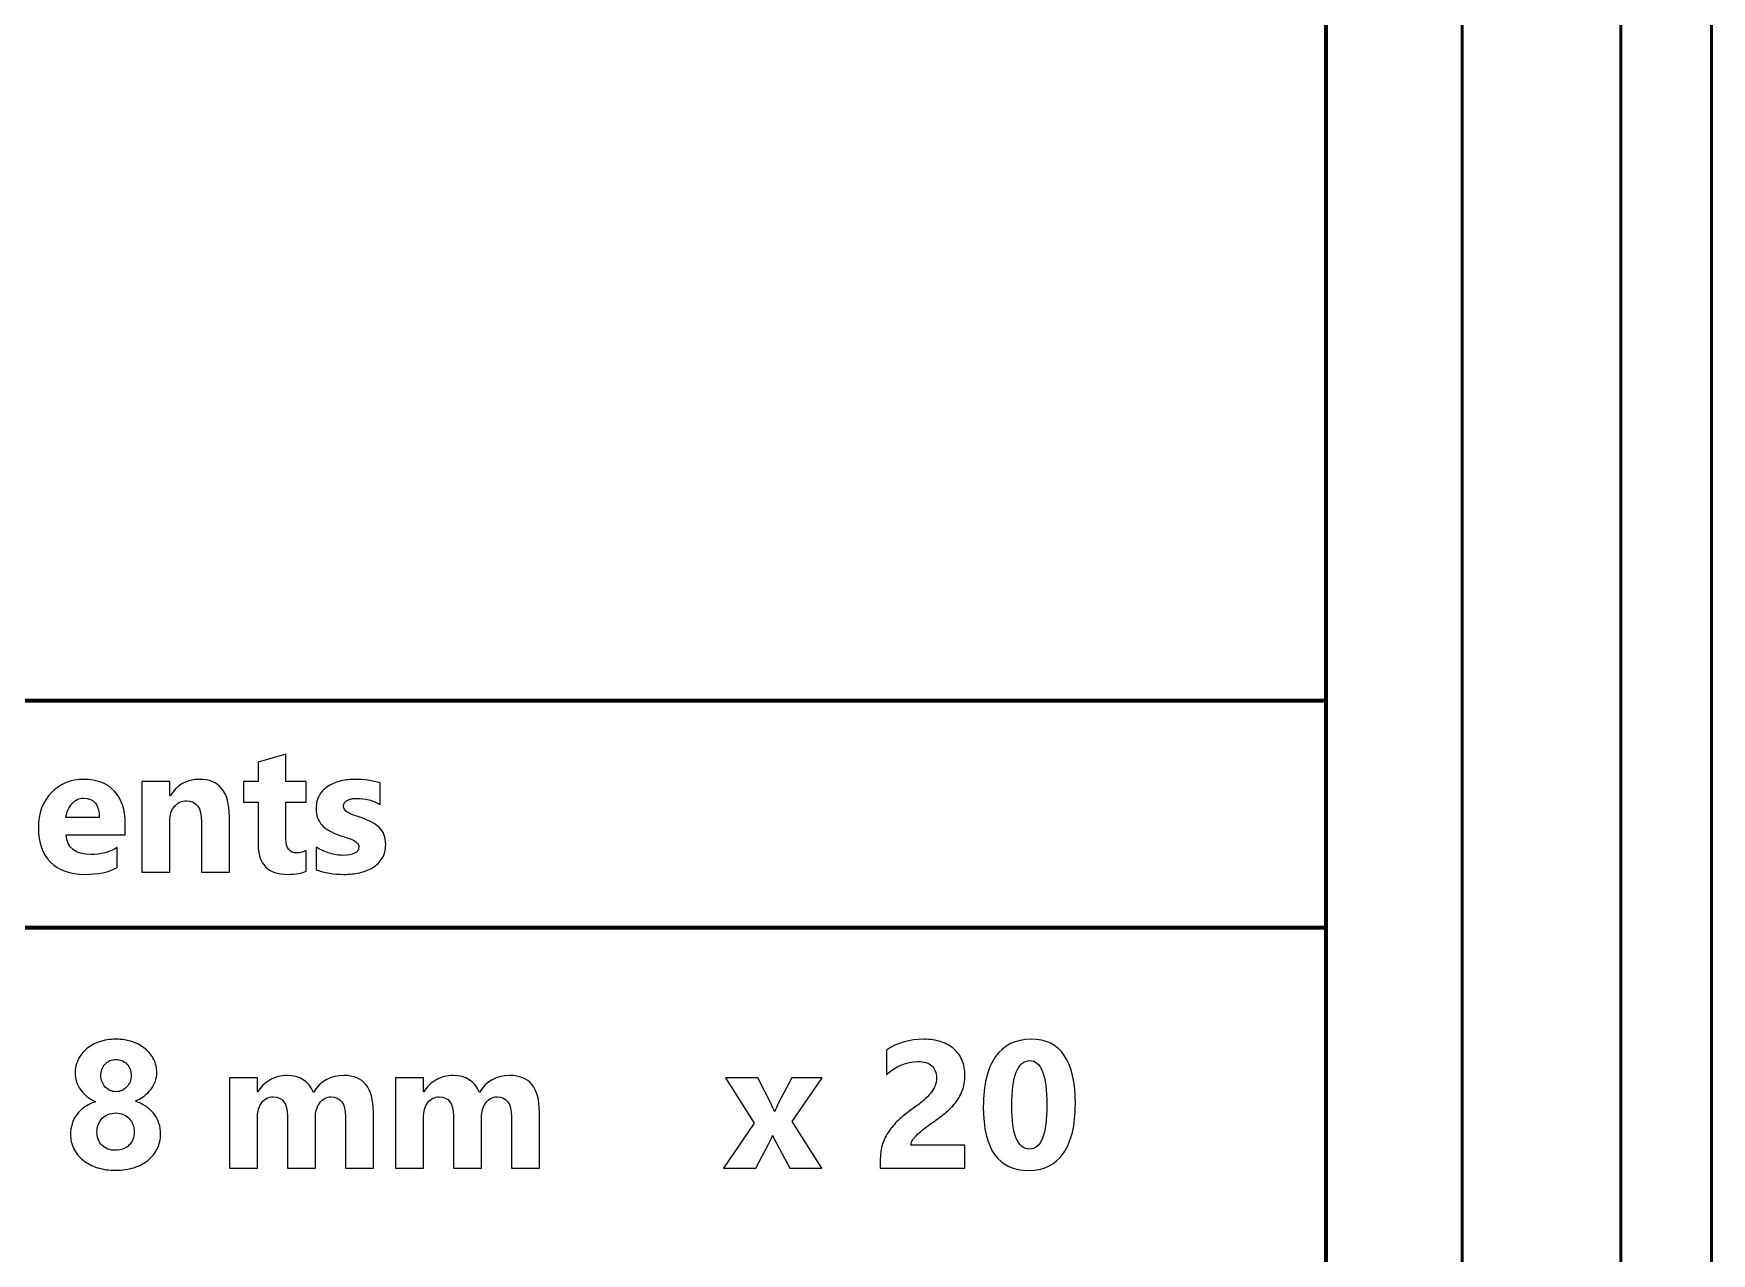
# Model space of a CAD drawing. Header units: centimetres. Extents: x -201 to 63, y -83 to 73.
# Drawn here: x -72.003 to -68.3, y -50.57 to -47.877 of the extents above; entities that cross this region are included whole.
import ezdxf

# ---------------------------------------------------------------- set-up
doc = ezdxf.new("R2010")
doc.units = ezdxf.units.CM
doc.header["$MEASUREMENT"] = 0
doc.layers.add('Layer 1', color=7, linetype='Continuous')

msp = doc.modelspace()

# ---------------------------------------------------------------- linework, layer by layer
at = {"layer": 'Layer 1', "color": 4, "lineweight": 53}
for points in [[(-81.7, -52.3), (-81.7, -52.3), (-81.7, -37.7), (-81.7, -37.7), (-81.7, -37.7), (-81.7, -36.95441), (-81.09559, -36.35), (-80.35, -36.35), (-80.35, -36.35), (-80.35, -36.35), (-69.65, -36.35), (-69.65, -36.35), (-69.65, -36.35), (-68.90441, -36.35), (-68.3, -36.95441), (-68.3, -37.7), (-68.3, -37.7), (-68.3, -37.7), (-68.3, -52.3), (-68.3, -52.3), (-68.3, -52.3), (-68.3, -53.04559), (-68.90441, -53.65), (-69.65, -53.65), (-69.65, -53.65), (-69.65, -53.65), (-80.35, -53.65), (-80.35, -53.65), (-80.35, -53.65), (-81.09559, -53.65), (-81.7, -53.04559), (-81.7, -52.3)], [(-81.5, -52.3), (-81.5, -52.3), (-81.5, -37.7), (-81.5, -37.7), (-81.5, -37.7), (-81.5, -37.06487), (-80.98513, -36.55), (-80.35, -36.55), (-80.35, -36.55), (-80.35, -36.55), (-69.65, -36.55), (-69.65, -36.55), (-69.65, -36.55), (-69.01487, -36.55), (-68.5, -37.06487), (-68.5, -37.7), (-68.5, -37.7), (-68.5, -37.7), (-68.5, -52.3), (-68.5, -52.3), (-68.5, -52.3), (-68.5, -52.93513), (-69.01487, -53.45), (-69.65, -53.45), (-69.65, -53.45), (-69.65, -53.45), (-80.35, -53.45), (-80.35, -53.45), (-80.35, -53.45), (-80.98513, -53.45), (-81.5, -52.93513), (-81.5, -52.3)]]:
    msp.add_open_spline(points, degree=3, knots=[0, 0, 0, 0, 0.1111111, 0.1111111, 0.1111111, 0.1111111, 0.2222222, 0.2222222, 0.2222222, 0.2222222, 0.3333333, 0.3333333, 0.3333333, 0.3333333, 0.4444444, 0.4444444, 0.4444444, 0.4444444, 0.5555556, 0.5555556, 0.5555556, 0.5555556, 0.6666667, 0.6666667, 0.6666667, 0.6666667, 0.7777778, 0.7777778, 0.7777778, 0.7777778, 1, 1, 1, 1], dxfattribs=at)
at = {"layer": 'Layer 1', "color": 253, "lineweight": 53}
msp.add_open_spline([(-81.15, -52.3), (-81.15, -52.3), (-81.15, -37.7), (-81.15, -37.7), (-81.15, -37.7), (-81.15, -37.25817), (-80.79183, -36.9), (-80.35, -36.9), (-80.35, -36.9), (-80.35, -36.9), (-69.65, -36.9), (-69.65, -36.9), (-69.65, -36.9), (-69.20817, -36.9), (-68.85, -37.25817), (-68.85, -37.7), (-68.85, -37.7), (-68.85, -37.7), (-68.85, -52.3), (-68.85, -52.3), (-68.85, -52.3), (-68.85, -52.74183), (-69.20817, -53.1), (-69.65, -53.1), (-69.65, -53.1), (-69.65, -53.1), (-80.35, -53.1), (-80.35, -53.1), (-80.35, -53.1), (-80.79183, -53.1), (-81.15, -52.74183), (-81.15, -52.3)], degree=3, knots=[0, 0, 0, 0, 0.1111111, 0.1111111, 0.1111111, 0.1111111, 0.2222222, 0.2222222, 0.2222222, 0.2222222, 0.3333333, 0.3333333, 0.3333333, 0.3333333, 0.4444444, 0.4444444, 0.4444444, 0.4444444, 0.5555556, 0.5555556, 0.5555556, 0.5555556, 0.6666667, 0.6666667, 0.6666667, 0.6666667, 0.7777778, 0.7777778, 0.7777778, 0.7777778, 1, 1, 1, 1], dxfattribs=at)
at = {"layer": 'Layer 1', "lineweight": 100}
for points, knots in [([(-80.85, -52.3), (-80.85, -52.3), (-80.85, -37.7), (-80.85, -37.7), (-80.85, -37.7), (-80.85, -37.42386), (-80.62614, -37.2), (-80.35, -37.2), (-80.35, -37.2), (-80.35, -37.2), (-69.65, -37.2), (-69.65, -37.2), (-69.65, -37.2), (-69.37386, -37.2), (-69.15, -37.42386), (-69.15, -37.7), (-69.15, -37.7), (-69.15, -37.7), (-69.15, -52.3), (-69.15, -52.3), (-69.15, -52.3), (-69.15, -52.57614), (-69.37386, -52.8), (-69.65, -52.8), (-69.65, -52.8), (-69.65, -52.8), (-80.35, -52.8), (-80.35, -52.8), (-80.35, -52.8), (-80.62614, -52.8), (-80.85, -52.57614), (-80.85, -52.3)], [0, 0, 0, 0, 0.1111111, 0.1111111, 0.1111111, 0.1111111, 0.2222222, 0.2222222, 0.2222222, 0.2222222, 0.3333333, 0.3333333, 0.3333333, 0.3333333, 0.4444444, 0.4444444, 0.4444444, 0.4444444, 0.5555556, 0.5555556, 0.5555556, 0.5555556, 0.6666667, 0.6666667, 0.6666667, 0.6666667, 0.7777778, 0.7777778, 0.7777778, 0.7777778, 1, 1, 1, 1]), ([(-74.9, -49.85), (-74.9, -49.85), (-74.9, -49.85), (-74.9, -49.85), (-74.9, -49.85), (-74.9, -49.57386), (-74.67614, -49.35), (-74.4, -49.35), (-74.4, -49.35), (-74.4, -49.35), (-69.15, -49.35), (-69.15, -49.35), (-69.15, -49.35), (-69.15, -49.35), (-69.15, -49.85), (-69.15, -49.85), (-69.15, -49.85), (-69.15, -49.85), (-69.15, -49.85), (-69.15, -49.85), (-69.15, -49.85), (-69.15, -49.85), (-74.9, -49.85), (-74.9, -49.85)], [0, 0, 0, 0, 0.1428571, 0.1428571, 0.1428571, 0.1428571, 0.2857143, 0.2857143, 0.2857143, 0.2857143, 0.4285714, 0.4285714, 0.4285714, 0.4285714, 0.5714286, 0.5714286, 0.5714286, 0.5714286, 0.7142857, 0.7142857, 0.7142857, 0.7142857, 1, 1, 1, 1]), ([(-74.9, -52.8), (-74.9, -52.8), (-74.9, -49.85), (-74.9, -49.85), (-74.9, -49.85), (-74.9, -49.57386), (-74.67614, -49.35), (-74.4, -49.35), (-74.4, -49.35), (-74.4, -49.35), (-69.15, -49.35), (-69.15, -49.35), (-69.15, -49.35), (-69.15, -49.35), (-69.15, -49.85), (-69.15, -49.85), (-69.15, -49.85), (-69.15, -49.85), (-69.15, -52.3), (-69.15, -52.3), (-69.15, -52.3), (-69.15, -52.57614), (-69.37386, -52.8), (-69.65, -52.8), (-69.65, -52.8), (-69.65, -52.8), (-74.4, -52.8), (-74.4, -52.8), (-74.4, -52.8), (-74.4, -52.8), (-74.9, -52.8), (-74.9, -52.8)], [0, 0, 0, 0, 0.1111111, 0.1111111, 0.1111111, 0.1111111, 0.2222222, 0.2222222, 0.2222222, 0.2222222, 0.3333333, 0.3333333, 0.3333333, 0.3333333, 0.4444444, 0.4444444, 0.4444444, 0.4444444, 0.5555556, 0.5555556, 0.5555556, 0.5555556, 0.6666667, 0.6666667, 0.6666667, 0.6666667, 0.7777778, 0.7777778, 0.7777778, 0.7777778, 1, 1, 1, 1])]:
    msp.add_open_spline(points, degree=3, knots=knots, dxfattribs=at)
at = {"layer": 'Layer 1', "color": 7}
for points, knots in [([(-71.40067, -49.7256), (-71.40981, -49.7304), (-71.42354, -49.7328), (-71.44187, -49.7328), (-71.44187, -49.7328), (-71.48534, -49.7328), (-71.50714, -49.7102), (-71.50714, -49.66506), (-71.50714, -49.66506), (-71.50714, -49.66506), (-71.50714, -49.57346), (-71.50714, -49.57346), (-71.50714, -49.57346), (-71.50714, -49.57346), (-71.53954, -49.57346), (-71.53954, -49.57346), (-71.53954, -49.57346), (-71.53954, -49.57346), (-71.53954, -49.52793), (-71.53954, -49.52793), (-71.53954, -49.52793), (-71.53954, -49.52793), (-71.50714, -49.52793), (-71.50714, -49.52793), (-71.50714, -49.52793), (-71.50714, -49.52793), (-71.50714, -49.4848), (-71.50714, -49.4848), (-71.50714, -49.4848), (-71.50714, -49.4848), (-71.44561, -49.4672), (-71.44561, -49.4672), (-71.44561, -49.4672), (-71.44561, -49.4672), (-71.44561, -49.52793), (-71.44561, -49.52793), (-71.44561, -49.52793), (-71.44561, -49.52793), (-71.40067, -49.52793), (-71.40067, -49.52793), (-71.40067, -49.52793), (-71.40067, -49.52793), (-71.40067, -49.57346), (-71.40067, -49.57346), (-71.40067, -49.57346), (-71.40067, -49.57346), (-71.44561, -49.57346), (-71.44561, -49.57346), (-71.44561, -49.57346), (-71.44561, -49.57346), (-71.44561, -49.65433), (-71.44561, -49.65433), (-71.44561, -49.65433), (-71.44561, -49.67513), (-71.43734, -49.68553), (-71.42081, -49.68553), (-71.42081, -49.68553), (-71.41427, -49.68553), (-71.40754, -49.68366), (-71.40067, -49.67986), (-71.40067, -49.67986), (-71.40067, -49.67986), (-71.40067, -49.7256), (-71.40067, -49.7256)], [0, 0, 0, 0, 0.0588235, 0.0588235, 0.0588235, 0.0588235, 0.1176471, 0.1176471, 0.1176471, 0.1176471, 0.1764706, 0.1764706, 0.1764706, 0.1764706, 0.2352941, 0.2352941, 0.2352941, 0.2352941, 0.2941176, 0.2941176, 0.2941176, 0.2941176, 0.3529412, 0.3529412, 0.3529412, 0.3529412, 0.4117647, 0.4117647, 0.4117647, 0.4117647, 0.4705882, 0.4705882, 0.4705882, 0.4705882, 0.5294118, 0.5294118, 0.5294118, 0.5294118, 0.5882353, 0.5882353, 0.5882353, 0.5882353, 0.6470588, 0.6470588, 0.6470588, 0.6470588, 0.7058824, 0.7058824, 0.7058824, 0.7058824, 0.7647059, 0.7647059, 0.7647059, 0.7647059, 0.8235294, 0.8235294, 0.8235294, 0.8235294, 0.8823529, 0.8823529, 0.8823529, 0.8823529, 1, 1, 1, 1]), ([(-71.80027, -49.64553), (-71.80027, -49.64553), (-71.93074, -49.64553), (-71.93074, -49.64553), (-71.93074, -49.64553), (-71.92867, -49.67453), (-71.91034, -49.68906), (-71.87587, -49.68906), (-71.87587, -49.68906), (-71.85387, -49.68906), (-71.83454, -49.68386), (-71.81787, -49.67346), (-71.81787, -49.67346), (-71.81787, -49.67346), (-71.81787, -49.718), (-71.81787, -49.718), (-71.81787, -49.718), (-71.83634, -49.72786), (-71.86034, -49.7328), (-71.88994, -49.7328), (-71.88994, -49.7328), (-71.92221, -49.7328), (-71.94727, -49.72386), (-71.96514, -49.70593), (-71.96514, -49.70593), (-71.98294, -49.68806), (-71.99187, -49.66306), (-71.99187, -49.63106), (-71.99187, -49.63106), (-71.99187, -49.59786), (-71.98227, -49.57153), (-71.96294, -49.55213), (-71.96294, -49.55213), (-71.94367, -49.53273), (-71.92001, -49.52306), (-71.89187, -49.52306), (-71.89187, -49.52306), (-71.86274, -49.52306), (-71.84014, -49.53173), (-71.82421, -49.549), (-71.82421, -49.549), (-71.80827, -49.56633), (-71.80027, -49.58986), (-71.80027, -49.61953), (-71.80027, -49.61953), (-71.80027, -49.61953), (-71.80027, -49.64553), (-71.80027, -49.64553)], [0, 0, 0, 0, 0.0769231, 0.0769231, 0.0769231, 0.0769231, 0.1538462, 0.1538462, 0.1538462, 0.1538462, 0.2307692, 0.2307692, 0.2307692, 0.2307692, 0.3076923, 0.3076923, 0.3076923, 0.3076923, 0.3846154, 0.3846154, 0.3846154, 0.3846154, 0.4615385, 0.4615385, 0.4615385, 0.4615385, 0.5384615, 0.5384615, 0.5384615, 0.5384615, 0.6153846, 0.6153846, 0.6153846, 0.6153846, 0.6923077, 0.6923077, 0.6923077, 0.6923077, 0.7692308, 0.7692308, 0.7692308, 0.7692308, 0.8461538, 0.8461538, 0.8461538, 0.8461538, 1, 1, 1, 1]), ([(-71.57041, -49.72793), (-71.57041, -49.72793), (-71.63194, -49.72793), (-71.63194, -49.72793), (-71.63194, -49.72793), (-71.63194, -49.72793), (-71.63194, -49.6168), (-71.63194, -49.6168), (-71.63194, -49.6168), (-71.63194, -49.5858), (-71.64301, -49.57033), (-71.66514, -49.57033), (-71.66514, -49.57033), (-71.67581, -49.57033), (-71.68461, -49.5744), (-71.69147, -49.5826), (-71.69147, -49.5826), (-71.69841, -49.5908), (-71.70187, -49.60126), (-71.70187, -49.61386), (-71.70187, -49.61386), (-71.70187, -49.61386), (-71.70187, -49.72793), (-71.70187, -49.72793), (-71.70187, -49.72793), (-71.70187, -49.72793), (-71.76354, -49.72793), (-71.76354, -49.72793), (-71.76354, -49.72793), (-71.76354, -49.72793), (-71.76354, -49.52793), (-71.76354, -49.52793), (-71.76354, -49.52793), (-71.76354, -49.52793), (-71.70187, -49.52793), (-71.70187, -49.52793), (-71.70187, -49.52793), (-71.70187, -49.52793), (-71.70187, -49.5596), (-71.70187, -49.5596), (-71.70187, -49.5596), (-71.70187, -49.5596), (-71.70107, -49.5596), (-71.70107, -49.5596), (-71.70107, -49.5596), (-71.68634, -49.5352), (-71.66494, -49.52306), (-71.63681, -49.52306), (-71.63681, -49.52306), (-71.59254, -49.52306), (-71.57041, -49.55053), (-71.57041, -49.60546), (-71.57041, -49.60546), (-71.57041, -49.60546), (-71.57041, -49.72793), (-71.57041, -49.72793)], [0, 0, 0, 0, 0.0666667, 0.0666667, 0.0666667, 0.0666667, 0.1333333, 0.1333333, 0.1333333, 0.1333333, 0.2, 0.2, 0.2, 0.2, 0.2666667, 0.2666667, 0.2666667, 0.2666667, 0.3333333, 0.3333333, 0.3333333, 0.3333333, 0.4, 0.4, 0.4, 0.4, 0.4666667, 0.4666667, 0.4666667, 0.4666667, 0.5333333, 0.5333333, 0.5333333, 0.5333333, 0.6, 0.6, 0.6, 0.6, 0.6666667, 0.6666667, 0.6666667, 0.6666667, 0.7333333, 0.7333333, 0.7333333, 0.7333333, 0.8, 0.8, 0.8, 0.8, 0.8666667, 0.8666667, 0.8666667, 0.8666667, 1, 1, 1, 1]), ([(-71.379, -49.72266), (-71.379, -49.72266), (-71.379, -49.67266), (-71.379, -49.67266), (-71.379, -49.67266), (-71.3688, -49.6788), (-71.35867, -49.68333), (-71.3486, -49.68633), (-71.3486, -49.68633), (-71.33854, -49.68933), (-71.329, -49.6908), (-71.32, -49.6908), (-71.32, -49.6908), (-71.30907, -49.6908), (-71.3004, -49.68933), (-71.29414, -49.68633), (-71.29414, -49.68633), (-71.2878, -49.68333), (-71.28467, -49.6788), (-71.28467, -49.67266), (-71.28467, -49.67266), (-71.28467, -49.66873), (-71.28607, -49.66546), (-71.28894, -49.66286), (-71.28894, -49.66286), (-71.2918, -49.66026), (-71.29547, -49.658), (-71.3, -49.65606), (-71.3, -49.65606), (-71.30447, -49.65413), (-71.3094, -49.65233), (-71.31474, -49.6508), (-71.31474, -49.6508), (-71.32007, -49.6492), (-71.3252, -49.64746), (-71.33014, -49.64553), (-71.33014, -49.64553), (-71.33807, -49.64253), (-71.34507, -49.63926), (-71.35114, -49.63586), (-71.35114, -49.63586), (-71.3572, -49.6324), (-71.36227, -49.6284), (-71.3664, -49.6238), (-71.3664, -49.6238), (-71.37047, -49.61926), (-71.3736, -49.614), (-71.37574, -49.608), (-71.37574, -49.608), (-71.37787, -49.602), (-71.379, -49.59493), (-71.379, -49.58673), (-71.379, -49.58673), (-71.379, -49.57553), (-71.37654, -49.56586), (-71.37167, -49.5578), (-71.37167, -49.5578), (-71.3668, -49.54973), (-71.36027, -49.54313), (-71.35214, -49.538), (-71.35214, -49.538), (-71.344, -49.53286), (-71.33467, -49.52906), (-71.3242, -49.52666), (-71.3242, -49.52666), (-71.31374, -49.52426), (-71.3028, -49.52306), (-71.29147, -49.52306), (-71.29147, -49.52306), (-71.2826, -49.52306), (-71.27367, -49.52373), (-71.26454, -49.52513), (-71.26454, -49.52513), (-71.2554, -49.52646), (-71.2464, -49.52846), (-71.23754, -49.53106), (-71.23754, -49.53106), (-71.23754, -49.53106), (-71.23754, -49.57873), (-71.23754, -49.57873), (-71.23754, -49.57873), (-71.2454, -49.57413), (-71.25374, -49.57073), (-71.26267, -49.56846), (-71.26267, -49.56846), (-71.2716, -49.5662), (-71.28034, -49.56506), (-71.28894, -49.56506), (-71.28894, -49.56506), (-71.293, -49.56506), (-71.2968, -49.5654), (-71.30034, -49.56613), (-71.30034, -49.56613), (-71.30394, -49.5668), (-71.30714, -49.56786), (-71.30987, -49.56926), (-71.30987, -49.56926), (-71.3126, -49.5706), (-71.31474, -49.57233), (-71.31627, -49.57453), (-71.31627, -49.57453), (-71.31787, -49.57666), (-71.3186, -49.57913), (-71.3186, -49.58186), (-71.3186, -49.58186), (-71.3186, -49.58546), (-71.31747, -49.5886), (-71.31514, -49.5912), (-71.31514, -49.5912), (-71.31274, -49.5938), (-71.30974, -49.59606), (-71.30594, -49.59793), (-71.30594, -49.59793), (-71.30214, -49.59986), (-71.29794, -49.60153), (-71.29334, -49.603), (-71.29334, -49.603), (-71.28874, -49.60453), (-71.28414, -49.60606), (-71.27954, -49.6076), (-71.27954, -49.6076), (-71.27134, -49.61046), (-71.26394, -49.6136), (-71.25727, -49.617), (-71.25727, -49.617), (-71.25067, -49.6204), (-71.24494, -49.62433), (-71.2402, -49.62893), (-71.2402, -49.62893), (-71.23547, -49.63346), (-71.2318, -49.6388), (-71.22927, -49.64493), (-71.22927, -49.64493), (-71.22674, -49.65106), (-71.22547, -49.65833), (-71.22547, -49.6668), (-71.22547, -49.6668), (-71.22547, -49.67866), (-71.228, -49.6888), (-71.2332, -49.6972), (-71.2332, -49.6972), (-71.23834, -49.7056), (-71.24514, -49.7124), (-71.25367, -49.71766), (-71.25367, -49.71766), (-71.2622, -49.72293), (-71.27207, -49.7268), (-71.2832, -49.7292), (-71.2832, -49.7292), (-71.29434, -49.7316), (-71.30587, -49.7328), (-71.31787, -49.7328), (-71.31787, -49.7328), (-71.33987, -49.7328), (-71.3602, -49.7294), (-71.379, -49.72266)], [0, 0, 0, 0, 0.025, 0.025, 0.025, 0.025, 0.05, 0.05, 0.05, 0.05, 0.075, 0.075, 0.075, 0.075, 0.1, 0.1, 0.1, 0.1, 0.125, 0.125, 0.125, 0.125, 0.15, 0.15, 0.15, 0.15, 0.175, 0.175, 0.175, 0.175, 0.2, 0.2, 0.2, 0.2, 0.225, 0.225, 0.225, 0.225, 0.25, 0.25, 0.25, 0.25, 0.275, 0.275, 0.275, 0.275, 0.3, 0.3, 0.3, 0.3, 0.325, 0.325, 0.325, 0.325, 0.35, 0.35, 0.35, 0.35, 0.375, 0.375, 0.375, 0.375, 0.4, 0.4, 0.4, 0.4, 0.425, 0.425, 0.425, 0.425, 0.45, 0.45, 0.45, 0.45, 0.475, 0.475, 0.475, 0.475, 0.5, 0.5, 0.5, 0.5, 0.525, 0.525, 0.525, 0.525, 0.55, 0.55, 0.55, 0.55, 0.575, 0.575, 0.575, 0.575, 0.6, 0.6, 0.6, 0.6, 0.625, 0.625, 0.625, 0.625, 0.65, 0.65, 0.65, 0.65, 0.675, 0.675, 0.675, 0.675, 0.7, 0.7, 0.7, 0.7, 0.725, 0.725, 0.725, 0.725, 0.75, 0.75, 0.75, 0.75, 0.775, 0.775, 0.775, 0.775, 0.8, 0.8, 0.8, 0.8, 0.825, 0.825, 0.825, 0.825, 0.85, 0.85, 0.85, 0.85, 0.875, 0.875, 0.875, 0.875, 0.9, 0.9, 0.9, 0.9, 0.925, 0.925, 0.925, 0.925, 0.95, 0.95, 0.95, 0.95, 1, 1, 1, 1]), ([(-71.85747, -49.6076), (-71.85747, -49.579), (-71.86907, -49.56466), (-71.89227, -49.56466), (-71.89227, -49.56466), (-71.90214, -49.56466), (-71.91074, -49.56873), (-71.91794, -49.57693), (-71.91794, -49.57693), (-71.92521, -49.58513), (-71.92954, -49.5954), (-71.93114, -49.6076), (-71.93114, -49.6076), (-71.93114, -49.6076), (-71.85747, -49.6076), (-71.85747, -49.6076)], [0, 0, 0, 0, 0.2, 0.2, 0.2, 0.2, 0.4, 0.4, 0.4, 0.4, 0.6, 0.6, 0.6, 0.6, 1, 1, 1, 1])]:
    msp.add_open_spline(points, degree=3, knots=knots, dxfattribs=at)
at = {"layer": 'Layer 1'}
for points, knots in [([(-71.92107, -50.30627), (-71.92107, -50.29847), (-71.91994, -50.29094), (-71.9176, -50.28374), (-71.9176, -50.28374), (-71.91534, -50.27647), (-71.91194, -50.2698), (-71.9074, -50.2636), (-71.9074, -50.2636), (-71.9028, -50.2574), (-71.89714, -50.25187), (-71.89027, -50.247), (-71.89027, -50.247), (-71.88347, -50.24214), (-71.8754, -50.23814), (-71.86614, -50.235), (-71.86614, -50.235), (-71.88034, -50.22794), (-71.89134, -50.21894), (-71.89914, -50.20794), (-71.89914, -50.20794), (-71.907, -50.19694), (-71.91087, -50.18474), (-71.91087, -50.17134), (-71.91087, -50.17134), (-71.91087, -50.16067), (-71.90867, -50.15074), (-71.90414, -50.1416), (-71.90414, -50.1416), (-71.89967, -50.13254), (-71.89347, -50.12467), (-71.88547, -50.118), (-71.88547, -50.118), (-71.87754, -50.11134), (-71.86807, -50.1062), (-71.85707, -50.10247), (-71.85707, -50.10247), (-71.84607, -50.09874), (-71.83407, -50.09687), (-71.82107, -50.09687), (-71.82107, -50.09687), (-71.80774, -50.09687), (-71.7956, -50.09874), (-71.78454, -50.10247), (-71.78454, -50.10247), (-71.77347, -50.1062), (-71.76394, -50.11134), (-71.75594, -50.11787), (-71.75594, -50.11787), (-71.74787, -50.12447), (-71.74167, -50.13227), (-71.73727, -50.14127), (-71.73727, -50.14127), (-71.7328, -50.1502), (-71.7306, -50.16), (-71.7306, -50.17054), (-71.7306, -50.17054), (-71.7306, -50.1838), (-71.7348, -50.19587), (-71.74314, -50.20674), (-71.74314, -50.20674), (-71.75147, -50.21767), (-71.76294, -50.2266), (-71.77767, -50.2336), (-71.77767, -50.2336), (-71.76854, -50.23674), (-71.76054, -50.24074), (-71.75367, -50.2456), (-71.75367, -50.2456), (-71.74674, -50.25054), (-71.74094, -50.25607), (-71.73627, -50.26234), (-71.73627, -50.26234), (-71.7316, -50.2686), (-71.72807, -50.2754), (-71.72574, -50.28274), (-71.72574, -50.28274), (-71.7234, -50.29007), (-71.7222, -50.29774), (-71.7222, -50.30567), (-71.7222, -50.30567), (-71.7222, -50.31767), (-71.7246, -50.3286), (-71.72947, -50.3384), (-71.72947, -50.3384), (-71.73427, -50.3482), (-71.74107, -50.35667), (-71.74987, -50.3638), (-71.74987, -50.3638), (-71.75867, -50.37087), (-71.76914, -50.3764), (-71.78127, -50.38034), (-71.78127, -50.38034), (-71.79347, -50.3842), (-71.80694, -50.38614), (-71.8216, -50.38614), (-71.8216, -50.38614), (-71.83607, -50.38614), (-71.8494, -50.38427), (-71.86154, -50.3804), (-71.86154, -50.3804), (-71.87374, -50.37654), (-71.8842, -50.37114), (-71.893, -50.36407), (-71.893, -50.36407), (-71.9018, -50.35707), (-71.90867, -50.3486), (-71.9136, -50.3388), (-71.9136, -50.3388), (-71.9186, -50.32894), (-71.92107, -50.31814), (-71.92107, -50.30627)], [0, 0, 0, 0, 0.0344828, 0.0344828, 0.0344828, 0.0344828, 0.0689655, 0.0689655, 0.0689655, 0.0689655, 0.1034483, 0.1034483, 0.1034483, 0.1034483, 0.137931, 0.137931, 0.137931, 0.137931, 0.1724138, 0.1724138, 0.1724138, 0.1724138, 0.2068966, 0.2068966, 0.2068966, 0.2068966, 0.2413793, 0.2413793, 0.2413793, 0.2413793, 0.2758621, 0.2758621, 0.2758621, 0.2758621, 0.3103448, 0.3103448, 0.3103448, 0.3103448, 0.3448276, 0.3448276, 0.3448276, 0.3448276, 0.3793103, 0.3793103, 0.3793103, 0.3793103, 0.4137931, 0.4137931, 0.4137931, 0.4137931, 0.4482759, 0.4482759, 0.4482759, 0.4482759, 0.4827586, 0.4827586, 0.4827586, 0.4827586, 0.5172414, 0.5172414, 0.5172414, 0.5172414, 0.5517241, 0.5517241, 0.5517241, 0.5517241, 0.5862069, 0.5862069, 0.5862069, 0.5862069, 0.6206897, 0.6206897, 0.6206897, 0.6206897, 0.6551724, 0.6551724, 0.6551724, 0.6551724, 0.6896552, 0.6896552, 0.6896552, 0.6896552, 0.7241379, 0.7241379, 0.7241379, 0.7241379, 0.7586207, 0.7586207, 0.7586207, 0.7586207, 0.7931034, 0.7931034, 0.7931034, 0.7931034, 0.8275862, 0.8275862, 0.8275862, 0.8275862, 0.862069, 0.862069, 0.862069, 0.862069, 0.8965517, 0.8965517, 0.8965517, 0.8965517, 0.9310345, 0.9310345, 0.9310345, 0.9310345, 1, 1, 1, 1]), ([(-70.06646, -50.33047), (-70.06646, -50.33047), (-69.94773, -50.33047), (-69.94773, -50.33047), (-69.94773, -50.33047), (-69.94773, -50.33047), (-69.94773, -50.38167), (-69.94773, -50.38167), (-69.94773, -50.38167), (-69.94773, -50.38167), (-70.13406, -50.38167), (-70.13406, -50.38167), (-70.13406, -50.38167), (-70.13406, -50.38167), (-70.13406, -50.3606), (-70.13406, -50.3606), (-70.13406, -50.3606), (-70.13406, -50.34627), (-70.13166, -50.3334), (-70.12679, -50.322), (-70.12679, -50.322), (-70.12199, -50.3106), (-70.11593, -50.3004), (-70.10866, -50.29134), (-70.10866, -50.29134), (-70.10139, -50.28227), (-70.09339, -50.27427), (-70.08473, -50.26734), (-70.08473, -50.26734), (-70.07606, -50.26034), (-70.06786, -50.25407), (-70.05999, -50.24847), (-70.05999, -50.24847), (-70.05179, -50.2426), (-70.04466, -50.237), (-70.03846, -50.23167), (-70.03846, -50.23167), (-70.03226, -50.22634), (-70.02706, -50.221), (-70.02279, -50.21574), (-70.02279, -50.21574), (-70.01859, -50.21047), (-70.01546, -50.20514), (-70.01333, -50.19974), (-70.01333, -50.19974), (-70.01126, -50.19434), (-70.01019, -50.1886), (-70.01019, -50.18247), (-70.01019, -50.18247), (-70.01019, -50.17047), (-70.01359, -50.1614), (-70.02039, -50.15527), (-70.02039, -50.15527), (-70.02713, -50.1492), (-70.03753, -50.14614), (-70.05146, -50.14614), (-70.05146, -50.14614), (-70.07553, -50.14614), (-70.09859, -50.15567), (-70.12059, -50.1748), (-70.12059, -50.1748), (-70.12059, -50.1748), (-70.12059, -50.12054), (-70.12059, -50.12054), (-70.12059, -50.12054), (-70.09619, -50.1048), (-70.06873, -50.09687), (-70.03813, -50.09687), (-70.03813, -50.09687), (-70.02393, -50.09687), (-70.01126, -50.09874), (-69.99999, -50.10247), (-69.99999, -50.10247), (-69.98873, -50.1062), (-69.97919, -50.11147), (-69.97133, -50.1184), (-69.97133, -50.1184), (-69.96353, -50.12527), (-69.95759, -50.13367), (-69.95346, -50.14347), (-69.95346, -50.14347), (-69.94939, -50.15334), (-69.94733, -50.16427), (-69.94733, -50.1764), (-69.94733, -50.1764), (-69.94733, -50.18927), (-69.94933, -50.20074), (-69.95326, -50.21074), (-69.95326, -50.21074), (-69.95726, -50.2208), (-69.96253, -50.22994), (-69.96913, -50.23814), (-69.96913, -50.23814), (-69.97566, -50.24634), (-69.98326, -50.25387), (-69.99186, -50.26067), (-69.99186, -50.26067), (-70.00046, -50.26754), (-70.00939, -50.27414), (-70.01859, -50.28047), (-70.01859, -50.28047), (-70.02486, -50.28494), (-70.03086, -50.28934), (-70.03666, -50.29367), (-70.03666, -50.29367), (-70.04246, -50.29807), (-70.04759, -50.30234), (-70.05199, -50.3066), (-70.05199, -50.3066), (-70.05646, -50.3108), (-70.05999, -50.31494), (-70.06259, -50.319), (-70.06259, -50.319), (-70.06519, -50.323), (-70.06646, -50.32687), (-70.06646, -50.33047)], [0, 0, 0, 0, 0.0333333, 0.0333333, 0.0333333, 0.0333333, 0.0666667, 0.0666667, 0.0666667, 0.0666667, 0.1, 0.1, 0.1, 0.1, 0.1333333, 0.1333333, 0.1333333, 0.1333333, 0.1666667, 0.1666667, 0.1666667, 0.1666667, 0.2, 0.2, 0.2, 0.2, 0.2333333, 0.2333333, 0.2333333, 0.2333333, 0.2666667, 0.2666667, 0.2666667, 0.2666667, 0.3, 0.3, 0.3, 0.3, 0.3333333, 0.3333333, 0.3333333, 0.3333333, 0.3666667, 0.3666667, 0.3666667, 0.3666667, 0.4, 0.4, 0.4, 0.4, 0.4333333, 0.4333333, 0.4333333, 0.4333333, 0.4666667, 0.4666667, 0.4666667, 0.4666667, 0.5, 0.5, 0.5, 0.5, 0.5333333, 0.5333333, 0.5333333, 0.5333333, 0.5666667, 0.5666667, 0.5666667, 0.5666667, 0.6, 0.6, 0.6, 0.6, 0.6333333, 0.6333333, 0.6333333, 0.6333333, 0.6666667, 0.6666667, 0.6666667, 0.6666667, 0.7, 0.7, 0.7, 0.7, 0.7333333, 0.7333333, 0.7333333, 0.7333333, 0.7666667, 0.7666667, 0.7666667, 0.7666667, 0.8, 0.8, 0.8, 0.8, 0.8333333, 0.8333333, 0.8333333, 0.8333333, 0.8666667, 0.8666667, 0.8666667, 0.8666667, 0.9, 0.9, 0.9, 0.9, 0.9333333, 0.9333333, 0.9333333, 0.9333333, 1, 1, 1, 1]), ([(-69.80672, -50.38654), (-69.87339, -50.38654), (-69.90672, -50.33974), (-69.90672, -50.24614), (-69.90672, -50.24614), (-69.90672, -50.19754), (-69.89772, -50.16054), (-69.87966, -50.13507), (-69.87966, -50.13507), (-69.86166, -50.1096), (-69.83546, -50.09687), (-69.80126, -50.09687), (-69.80126, -50.09687), (-69.73612, -50.09687), (-69.70359, -50.14447), (-69.70359, -50.23967), (-69.70359, -50.23967), (-69.70359, -50.28707), (-69.71246, -50.3234), (-69.73026, -50.34867), (-69.73026, -50.34867), (-69.74799, -50.37394), (-69.77352, -50.38654), (-69.80672, -50.38654)], [0, 0, 0, 0, 0.1428571, 0.1428571, 0.1428571, 0.1428571, 0.2857143, 0.2857143, 0.2857143, 0.2857143, 0.4285714, 0.4285714, 0.4285714, 0.4285714, 0.5714286, 0.5714286, 0.5714286, 0.5714286, 0.7142857, 0.7142857, 0.7142857, 0.7142857, 1, 1, 1, 1]), ([(-71.85407, -50.177), (-71.85407, -50.18194), (-71.8532, -50.1866), (-71.8514, -50.19094), (-71.8514, -50.19094), (-71.84967, -50.19534), (-71.84727, -50.19907), (-71.84427, -50.20227), (-71.84427, -50.20227), (-71.84127, -50.20547), (-71.83774, -50.20794), (-71.83367, -50.2098), (-71.83367, -50.2098), (-71.82954, -50.2116), (-71.8252, -50.21254), (-71.82067, -50.21254), (-71.82067, -50.21254), (-71.81594, -50.21254), (-71.8116, -50.2116), (-71.80754, -50.2098), (-71.80754, -50.2098), (-71.80354, -50.20794), (-71.8, -50.2054), (-71.79694, -50.2022), (-71.79694, -50.2022), (-71.79387, -50.19894), (-71.79147, -50.19514), (-71.78967, -50.19087), (-71.78967, -50.19087), (-71.78794, -50.18654), (-71.78707, -50.18194), (-71.78707, -50.177), (-71.78707, -50.177), (-71.78707, -50.17187), (-71.78794, -50.1672), (-71.7896, -50.1628), (-71.7896, -50.1628), (-71.79127, -50.15847), (-71.79367, -50.15467), (-71.79674, -50.15147), (-71.79674, -50.15147), (-71.7998, -50.14827), (-71.80334, -50.1458), (-71.80747, -50.144), (-71.80747, -50.144), (-71.81154, -50.14214), (-71.81594, -50.14127), (-71.82067, -50.14127), (-71.82067, -50.14127), (-71.8256, -50.14127), (-71.83014, -50.1422), (-71.8342, -50.14407), (-71.8342, -50.14407), (-71.83834, -50.14594), (-71.84187, -50.14847), (-71.8448, -50.15167), (-71.8448, -50.15167), (-71.84774, -50.15487), (-71.85, -50.15867), (-71.8516, -50.163), (-71.8516, -50.163), (-71.85327, -50.1674), (-71.85407, -50.172), (-71.85407, -50.177)], [0, 0, 0, 0, 0.0588235, 0.0588235, 0.0588235, 0.0588235, 0.1176471, 0.1176471, 0.1176471, 0.1176471, 0.1764706, 0.1764706, 0.1764706, 0.1764706, 0.2352941, 0.2352941, 0.2352941, 0.2352941, 0.2941176, 0.2941176, 0.2941176, 0.2941176, 0.3529412, 0.3529412, 0.3529412, 0.3529412, 0.4117647, 0.4117647, 0.4117647, 0.4117647, 0.4705882, 0.4705882, 0.4705882, 0.4705882, 0.5294118, 0.5294118, 0.5294118, 0.5294118, 0.5882353, 0.5882353, 0.5882353, 0.5882353, 0.6470588, 0.6470588, 0.6470588, 0.6470588, 0.7058824, 0.7058824, 0.7058824, 0.7058824, 0.7647059, 0.7647059, 0.7647059, 0.7647059, 0.8235294, 0.8235294, 0.8235294, 0.8235294, 0.8823529, 0.8823529, 0.8823529, 0.8823529, 1, 1, 1, 1]), ([(-69.80399, -50.144), (-69.83066, -50.144), (-69.84399, -50.17747), (-69.84399, -50.24454), (-69.84399, -50.24454), (-69.84399, -50.30774), (-69.83092, -50.33927), (-69.80479, -50.33927), (-69.80479, -50.33927), (-69.77926, -50.33927), (-69.76646, -50.30674), (-69.76646, -50.2416), (-69.76646, -50.2416), (-69.76646, -50.17654), (-69.77899, -50.144), (-69.80399, -50.144)], [0, 0, 0, 0, 0.2, 0.2, 0.2, 0.2, 0.4, 0.4, 0.4, 0.4, 0.6, 0.6, 0.6, 0.6, 1, 1, 1, 1]), ([(-71.25274, -50.38167), (-71.25274, -50.38167), (-71.31427, -50.38167), (-71.31427, -50.38167), (-71.31427, -50.38167), (-71.31427, -50.38167), (-71.31427, -50.2676), (-71.31427, -50.2676), (-71.31427, -50.2676), (-71.31427, -50.23854), (-71.32494, -50.22407), (-71.34627, -50.22407), (-71.34627, -50.22407), (-71.3564, -50.22407), (-71.36467, -50.2284), (-71.37107, -50.23714), (-71.37107, -50.23714), (-71.37747, -50.24587), (-71.38067, -50.25674), (-71.38067, -50.26974), (-71.38067, -50.26974), (-71.38067, -50.26974), (-71.38067, -50.38167), (-71.38067, -50.38167), (-71.38067, -50.38167), (-71.38067, -50.38167), (-71.44234, -50.38167), (-71.44234, -50.38167), (-71.44234, -50.38167), (-71.44234, -50.38167), (-71.44234, -50.2664), (-71.44234, -50.2664), (-71.44234, -50.2664), (-71.44234, -50.2382), (-71.45287, -50.22407), (-71.4738, -50.22407), (-71.4738, -50.22407), (-71.48434, -50.22407), (-71.4928, -50.2282), (-71.49907, -50.23654), (-71.49907, -50.23654), (-71.5054, -50.24487), (-71.5086, -50.2562), (-71.5086, -50.27054), (-71.5086, -50.27054), (-71.5086, -50.27054), (-71.5086, -50.38167), (-71.5086, -50.38167), (-71.5086, -50.38167), (-71.5086, -50.38167), (-71.57027, -50.38167), (-71.57027, -50.38167), (-71.57027, -50.38167), (-71.57027, -50.38167), (-71.57027, -50.18167), (-71.57027, -50.18167), (-71.57027, -50.18167), (-71.57027, -50.18167), (-71.5086, -50.18167), (-71.5086, -50.18167), (-71.5086, -50.18167), (-71.5086, -50.18167), (-71.5086, -50.21294), (-71.5086, -50.21294), (-71.5086, -50.21294), (-71.5086, -50.21294), (-71.5078, -50.21294), (-71.5078, -50.21294), (-71.5078, -50.21294), (-71.5014, -50.20227), (-71.49247, -50.19354), (-71.48094, -50.18687), (-71.48094, -50.18687), (-71.4694, -50.18014), (-71.4568, -50.1768), (-71.44314, -50.1768), (-71.44314, -50.1768), (-71.41487, -50.1768), (-71.39554, -50.1892), (-71.38514, -50.21407), (-71.38514, -50.21407), (-71.36987, -50.1892), (-71.34754, -50.1768), (-71.31794, -50.1768), (-71.31794, -50.1768), (-71.27447, -50.1768), (-71.25274, -50.2036), (-71.25274, -50.25727), (-71.25274, -50.25727), (-71.25274, -50.25727), (-71.25274, -50.38167), (-71.25274, -50.38167)], [0, 0, 0, 0, 0.0416667, 0.0416667, 0.0416667, 0.0416667, 0.0833333, 0.0833333, 0.0833333, 0.0833333, 0.125, 0.125, 0.125, 0.125, 0.1666667, 0.1666667, 0.1666667, 0.1666667, 0.2083333, 0.2083333, 0.2083333, 0.2083333, 0.25, 0.25, 0.25, 0.25, 0.2916667, 0.2916667, 0.2916667, 0.2916667, 0.3333333, 0.3333333, 0.3333333, 0.3333333, 0.375, 0.375, 0.375, 0.375, 0.4166667, 0.4166667, 0.4166667, 0.4166667, 0.4583333, 0.4583333, 0.4583333, 0.4583333, 0.5, 0.5, 0.5, 0.5, 0.5416667, 0.5416667, 0.5416667, 0.5416667, 0.5833333, 0.5833333, 0.5833333, 0.5833333, 0.625, 0.625, 0.625, 0.625, 0.6666667, 0.6666667, 0.6666667, 0.6666667, 0.7083333, 0.7083333, 0.7083333, 0.7083333, 0.75, 0.75, 0.75, 0.75, 0.7916667, 0.7916667, 0.7916667, 0.7916667, 0.8333333, 0.8333333, 0.8333333, 0.8333333, 0.875, 0.875, 0.875, 0.875, 0.9166667, 0.9166667, 0.9166667, 0.9166667, 1, 1, 1, 1]), ([(-70.88634, -50.38167), (-70.88634, -50.38167), (-70.94787, -50.38167), (-70.94787, -50.38167), (-70.94787, -50.38167), (-70.94787, -50.38167), (-70.94787, -50.2676), (-70.94787, -50.2676), (-70.94787, -50.2676), (-70.94787, -50.23854), (-70.95854, -50.22407), (-70.97987, -50.22407), (-70.97987, -50.22407), (-70.99, -50.22407), (-70.99827, -50.2284), (-71.00467, -50.23714), (-71.00467, -50.23714), (-71.01107, -50.24587), (-71.01427, -50.25674), (-71.01427, -50.26974), (-71.01427, -50.26974), (-71.01427, -50.26974), (-71.01427, -50.38167), (-71.01427, -50.38167), (-71.01427, -50.38167), (-71.01427, -50.38167), (-71.07594, -50.38167), (-71.07594, -50.38167), (-71.07594, -50.38167), (-71.07594, -50.38167), (-71.07594, -50.2664), (-71.07594, -50.2664), (-71.07594, -50.2664), (-71.07594, -50.2382), (-71.08647, -50.22407), (-71.1074, -50.22407), (-71.1074, -50.22407), (-71.11794, -50.22407), (-71.1264, -50.2282), (-71.13267, -50.23654), (-71.13267, -50.23654), (-71.139, -50.24487), (-71.1422, -50.2562), (-71.1422, -50.27054), (-71.1422, -50.27054), (-71.1422, -50.27054), (-71.1422, -50.38167), (-71.1422, -50.38167), (-71.1422, -50.38167), (-71.1422, -50.38167), (-71.20387, -50.38167), (-71.20387, -50.38167), (-71.20387, -50.38167), (-71.20387, -50.38167), (-71.20387, -50.18167), (-71.20387, -50.18167), (-71.20387, -50.18167), (-71.20387, -50.18167), (-71.1422, -50.18167), (-71.1422, -50.18167), (-71.1422, -50.18167), (-71.1422, -50.18167), (-71.1422, -50.21294), (-71.1422, -50.21294), (-71.1422, -50.21294), (-71.1422, -50.21294), (-71.1414, -50.21294), (-71.1414, -50.21294), (-71.1414, -50.21294), (-71.135, -50.20227), (-71.12607, -50.19354), (-71.11454, -50.18687), (-71.11454, -50.18687), (-71.103, -50.18014), (-71.0904, -50.1768), (-71.07674, -50.1768), (-71.07674, -50.1768), (-71.04847, -50.1768), (-71.02914, -50.1892), (-71.01874, -50.21407), (-71.01874, -50.21407), (-71.00347, -50.1892), (-70.98114, -50.1768), (-70.95154, -50.1768), (-70.95154, -50.1768), (-70.90807, -50.1768), (-70.88634, -50.2036), (-70.88634, -50.25727), (-70.88634, -50.25727), (-70.88634, -50.25727), (-70.88634, -50.38167), (-70.88634, -50.38167)], [0, 0, 0, 0, 0.0416667, 0.0416667, 0.0416667, 0.0416667, 0.0833333, 0.0833333, 0.0833333, 0.0833333, 0.125, 0.125, 0.125, 0.125, 0.1666667, 0.1666667, 0.1666667, 0.1666667, 0.2083333, 0.2083333, 0.2083333, 0.2083333, 0.25, 0.25, 0.25, 0.25, 0.2916667, 0.2916667, 0.2916667, 0.2916667, 0.3333333, 0.3333333, 0.3333333, 0.3333333, 0.375, 0.375, 0.375, 0.375, 0.4166667, 0.4166667, 0.4166667, 0.4166667, 0.4583333, 0.4583333, 0.4583333, 0.4583333, 0.5, 0.5, 0.5, 0.5, 0.5416667, 0.5416667, 0.5416667, 0.5416667, 0.5833333, 0.5833333, 0.5833333, 0.5833333, 0.625, 0.625, 0.625, 0.625, 0.6666667, 0.6666667, 0.6666667, 0.6666667, 0.7083333, 0.7083333, 0.7083333, 0.7083333, 0.75, 0.75, 0.75, 0.75, 0.7916667, 0.7916667, 0.7916667, 0.7916667, 0.8333333, 0.8333333, 0.8333333, 0.8333333, 0.875, 0.875, 0.875, 0.875, 0.9166667, 0.9166667, 0.9166667, 0.9166667, 1, 1, 1, 1]), ([(-70.26233, -50.18167), (-70.26233, -50.18167), (-70.32833, -50.27854), (-70.32833, -50.27854), (-70.32833, -50.27854), (-70.32833, -50.27854), (-70.26273, -50.38167), (-70.26273, -50.38167), (-70.26273, -50.38167), (-70.26273, -50.38167), (-70.33379, -50.38167), (-70.33379, -50.38167), (-70.33379, -50.38167), (-70.33379, -50.38167), (-70.36273, -50.32774), (-70.36273, -50.32774), (-70.36273, -50.32774), (-70.36506, -50.32347), (-70.36786, -50.3174), (-70.37113, -50.3096), (-70.37113, -50.3096), (-70.37113, -50.3096), (-70.37186, -50.3096), (-70.37186, -50.3096), (-70.37186, -50.3096), (-70.37386, -50.31507), (-70.37653, -50.32094), (-70.37993, -50.3272), (-70.37993, -50.3272), (-70.37993, -50.3272), (-70.40899, -50.38167), (-70.40899, -50.38167), (-70.40899, -50.38167), (-70.40899, -50.38167), (-70.47993, -50.38167), (-70.47993, -50.38167), (-70.47993, -50.38167), (-70.47993, -50.38167), (-70.41233, -50.28207), (-70.41233, -50.28207), (-70.41233, -50.28207), (-70.41233, -50.28207), (-70.47579, -50.18167), (-70.47579, -50.18167), (-70.47579, -50.18167), (-70.47579, -50.18167), (-70.40433, -50.18167), (-70.40433, -50.18167), (-70.40433, -50.18167), (-70.40433, -50.18167), (-70.37579, -50.23774), (-70.37579, -50.23774), (-70.37579, -50.23774), (-70.37199, -50.24514), (-70.36933, -50.2514), (-70.36779, -50.25647), (-70.36779, -50.25647), (-70.36779, -50.25647), (-70.36699, -50.25647), (-70.36699, -50.25647), (-70.36699, -50.25647), (-70.36493, -50.25034), (-70.36213, -50.244), (-70.35859, -50.23734), (-70.35859, -50.23734), (-70.35859, -50.23734), (-70.32953, -50.18167), (-70.32953, -50.18167), (-70.32953, -50.18167), (-70.32953, -50.18167), (-70.26233, -50.18167), (-70.26233, -50.18167)], [0, 0, 0, 0, 0.0526316, 0.0526316, 0.0526316, 0.0526316, 0.1052632, 0.1052632, 0.1052632, 0.1052632, 0.1578947, 0.1578947, 0.1578947, 0.1578947, 0.2105263, 0.2105263, 0.2105263, 0.2105263, 0.2631579, 0.2631579, 0.2631579, 0.2631579, 0.3157895, 0.3157895, 0.3157895, 0.3157895, 0.3684211, 0.3684211, 0.3684211, 0.3684211, 0.4210526, 0.4210526, 0.4210526, 0.4210526, 0.4736842, 0.4736842, 0.4736842, 0.4736842, 0.5263158, 0.5263158, 0.5263158, 0.5263158, 0.5789474, 0.5789474, 0.5789474, 0.5789474, 0.6315789, 0.6315789, 0.6315789, 0.6315789, 0.6842105, 0.6842105, 0.6842105, 0.6842105, 0.7368421, 0.7368421, 0.7368421, 0.7368421, 0.7894737, 0.7894737, 0.7894737, 0.7894737, 0.8421053, 0.8421053, 0.8421053, 0.8421053, 0.8947368, 0.8947368, 0.8947368, 0.8947368, 1, 1, 1, 1]), ([(-71.86267, -50.301), (-71.86267, -50.3074), (-71.86167, -50.31314), (-71.85974, -50.3182), (-71.85974, -50.3182), (-71.85774, -50.32327), (-71.85494, -50.32754), (-71.85134, -50.33107), (-71.85134, -50.33107), (-71.84767, -50.3346), (-71.84334, -50.33727), (-71.83834, -50.3392), (-71.83834, -50.3392), (-71.83334, -50.34107), (-71.82767, -50.342), (-71.8214, -50.342), (-71.8214, -50.342), (-71.81547, -50.342), (-71.80994, -50.34107), (-71.80494, -50.33907), (-71.80494, -50.33907), (-71.79994, -50.33714), (-71.7956, -50.3344), (-71.79194, -50.33087), (-71.79194, -50.33087), (-71.78827, -50.3274), (-71.7854, -50.32307), (-71.78334, -50.318), (-71.78334, -50.318), (-71.78127, -50.31294), (-71.7802, -50.30727), (-71.7802, -50.301), (-71.7802, -50.301), (-71.7802, -50.2954), (-71.7812, -50.29007), (-71.78314, -50.285), (-71.78314, -50.285), (-71.78514, -50.27994), (-71.78794, -50.27554), (-71.79154, -50.2718), (-71.79154, -50.2718), (-71.7952, -50.26807), (-71.79954, -50.26514), (-71.80454, -50.26294), (-71.80454, -50.26294), (-71.80954, -50.26074), (-71.8152, -50.2596), (-71.8214, -50.2596), (-71.8214, -50.2596), (-71.82727, -50.2596), (-71.83274, -50.2606), (-71.83787, -50.2626), (-71.83787, -50.2626), (-71.84294, -50.26467), (-71.84727, -50.26754), (-71.85094, -50.2712), (-71.85094, -50.2712), (-71.8546, -50.27494), (-71.8574, -50.27934), (-71.85954, -50.2844), (-71.85954, -50.2844), (-71.8616, -50.28947), (-71.86267, -50.295), (-71.86267, -50.301)], [0, 0, 0, 0, 0.0588235, 0.0588235, 0.0588235, 0.0588235, 0.1176471, 0.1176471, 0.1176471, 0.1176471, 0.1764706, 0.1764706, 0.1764706, 0.1764706, 0.2352941, 0.2352941, 0.2352941, 0.2352941, 0.2941176, 0.2941176, 0.2941176, 0.2941176, 0.3529412, 0.3529412, 0.3529412, 0.3529412, 0.4117647, 0.4117647, 0.4117647, 0.4117647, 0.4705882, 0.4705882, 0.4705882, 0.4705882, 0.5294118, 0.5294118, 0.5294118, 0.5294118, 0.5882353, 0.5882353, 0.5882353, 0.5882353, 0.6470588, 0.6470588, 0.6470588, 0.6470588, 0.7058824, 0.7058824, 0.7058824, 0.7058824, 0.7647059, 0.7647059, 0.7647059, 0.7647059, 0.8235294, 0.8235294, 0.8235294, 0.8235294, 0.8823529, 0.8823529, 0.8823529, 0.8823529, 1, 1, 1, 1])]:
    msp.add_open_spline(points, degree=3, knots=knots, dxfattribs=at)

doc.saveas('drawing.dxf')
